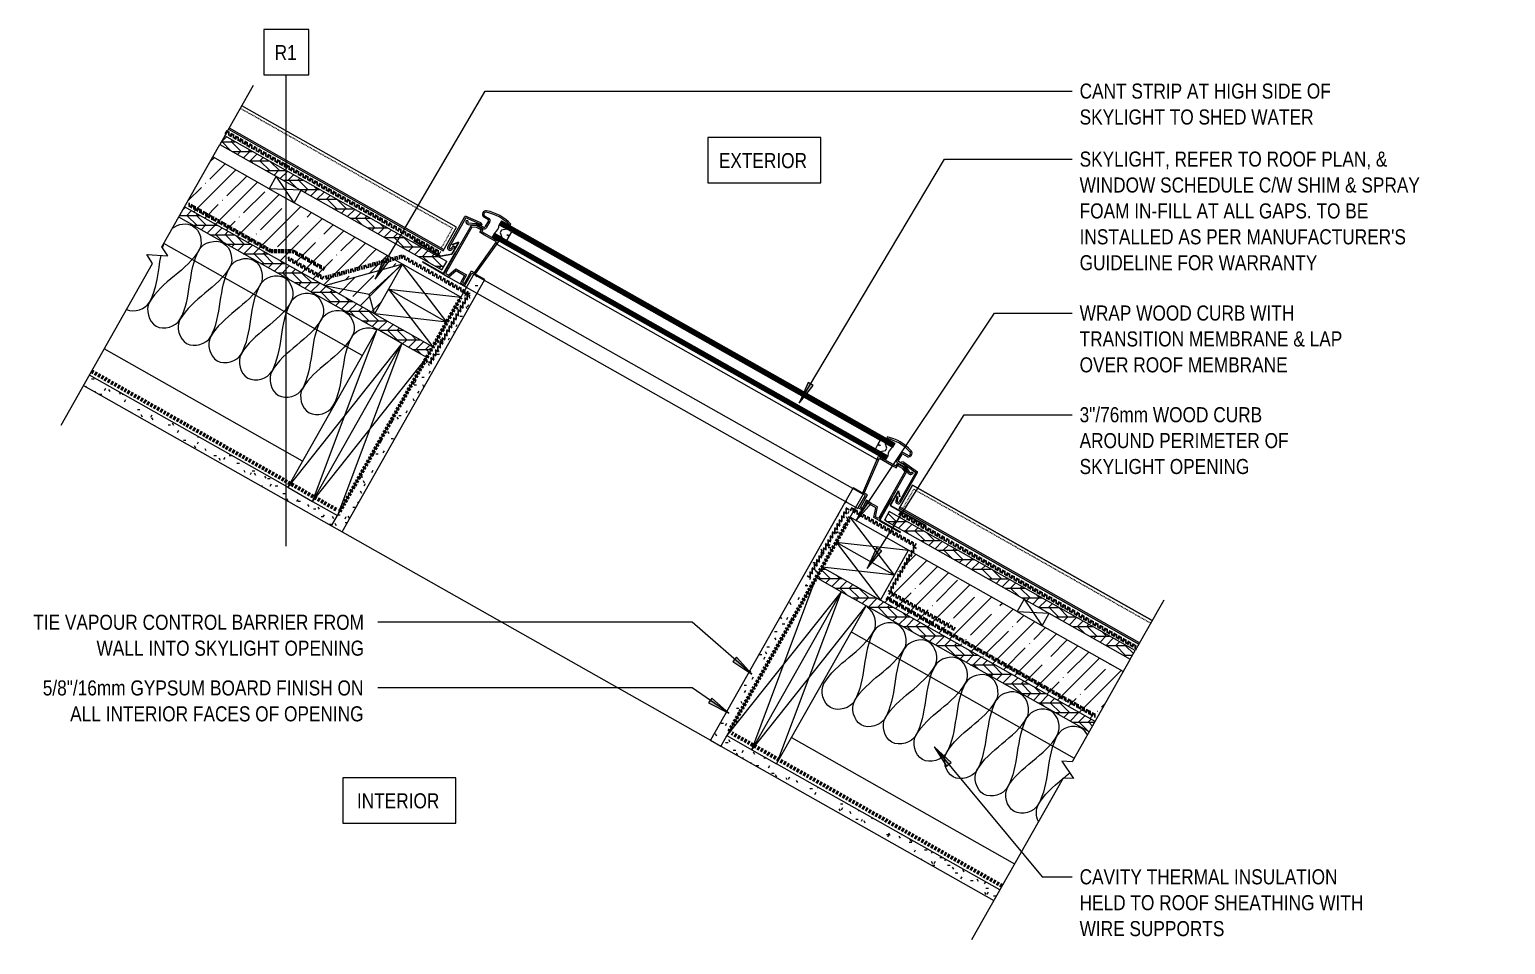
# Model space of a CAD drawing. Header units: millimetres. Extents: x 1380 to 25258, y -161 to 9352.
# Drawn here: x 11342 to 13301, y 3633 to 4848 of the extents above; entities that cross this region are included whole.
import ezdxf

# ---------------------------------------------------------------- set-up
doc = ezdxf.new("R2010")
doc.units = ezdxf.units.MM
for name, pattern in [('CMHC_Dash - Small', [2, 1, -1]), ('CMHC_Membrane001', [9, 3, -2, 0, -2, 0, -2]), ('CMHC_Membrane004', [6, 2, -2, 0, -2]), ('CMHC_Membrane006', [5, 3, -2]), ('CMHC_Membrane007', [7, 3, -2, 0, -2])]:
    doc.linetypes.add(name, pattern=pattern)
for name, color, linetype, lineweight in [('A-ANNO-NOTE', 7, 'Continuous', 9), ('A-DETL-GENF', 7, 'Continuous', 18), ('A-DETL-GENF-HDLN', 7, 'CMHC_Dash - Small', 18), ('G-ANNO-TEXT', 7, 'Continuous', 9)]:
    doc.layers.add(name, color=color, linetype=linetype, lineweight=lineweight)
doc.layers.add('A-DETL', color=9, linetype='Continuous', lineweight=18, true_color=0x808080)
doc.styles.add('Arial Narrow_1', font='ARIALN.TTF', dxfattribs={"height": 2})
doc.styles.add('Arial Narrow_2', font='ARIALN.TTF', dxfattribs={"height": 20})

# ---------------------------------------------------------------- blocks, each defined once
blk = doc.blocks.new('CMHC-07_Insulation_ Semi-Rigid-Section - 76mm-8315117-SECTION - SKYLIGHT')
at = {"layer": 'A-DETL-GENF', "true_color": 0x808080}
h = blk.add_hatch(dxfattribs=at)
h.set_pattern_fill('FP_44', color=8, style=0, pattern_type=2)
h.set_pattern_definition([(254.487, (-236.055, 4951.66), (30.59334, -8.49176), []), (254.487, (-255.598, 4940.61), (30.59334, -8.49176), [39.688, -7.938, 0.33528, -7.602])])
h.paths.add_polyline_path([(165, 0), (89, -76), (378.4, -76), (378.4, 0), (200.9, 0)])
at = {"layer": 'A-DETL-GENF'}
for p, q in [((89, -76), (254.6, -76)), ((292.6, -76), (378.4, -76))]:
    blk.add_line(p, q, dxfattribs=at)
blk = doc.blocks.new('CMHC-07_Cant Strip-Section - 76mm-9389760-SECTION - SKYLIGHT')
at = {"layer": 'A-DETL-GENF', "true_color": 0x808080}
h = blk.add_hatch(dxfattribs=at)
h.set_pattern_fill('FP_45', color=8, style=0, pattern_type=2)
h.set_pattern_definition([(344.487, (-4951.66, -325.055), (8.49176, 30.59334), []), (344.487, (-4940.61, -344.598), (8.49176, 30.59334), [39.688, -7.938, 0.33528, -7.602])])
h.paths.add_polyline_path([(0, 0), (76, 0), (0, 76), (0, 65.4)])
at = {"layer": 'A-DETL-GENF'}
for p, q in [((76, 0), (0, 76)), ((19, 19), (0, 76)), ((0, 0), (19, 19)), ((19, 19), (76, 0))]:
    blk.add_line(p, q, dxfattribs=at)
blk = doc.blocks.new('CMHC-09_Gypsum Wallboard-Section - 16mm-9404517-SECTION - SKYLIGHT')
at = {"layer": 'A-DETL-GENF', "true_color": 0x808080}
h = blk.add_hatch(dxfattribs=at)
h.set_pattern_fill('FP_46', color=8, style=0, pattern_type=2)
h.set_pattern_definition([(299.487, (-4678.66, -236.055), (28.848016, -30.374778), [3.353, -27.127, 3.353, -27.127, -162.56]), (299.487, (-4678.66, -236.055), (28.848016, -30.374778), [-60.96, 3.353, -57.607, 3.353, -27.127, -71.12]), (299.487, (-4678.66, -236.055), (28.848016, -30.374778), [-152.4, 3.353, -16.967, 3.353, -47.447]), (59.487, (-4666.736, -246.821), (11.881322, 40.170504), [3.353, -27.127, 3.353, -27.127, -162.56]), (59.487, (-4666.736, -246.821), (11.881322, 40.170504), [-60.96, 3.353, -57.607, 3.353, -27.127, -71.12]), (59.487, (-4666.736, -246.821), (11.881322, 40.170504), [-152.4, 3.353, -16.967, 3.353, -47.447]), (179.487, (-4646.548, -241.241), (-40.729338, -9.795726), [3.353, -27.127, 3.353, -27.127, -162.56]), (179.487, (-4646.548, -241.241), (-40.729338, -9.795726), [-60.96, 3.353, -57.607, 3.353, -27.127, -71.12]), (179.487, (-4646.548, -241.241), (-40.729338, -9.795726), [-152.4, 3.353, -16.967, 3.353, -47.447])])
h.paths.add_polyline_path([(0, -16), (385, -16), (385, 0), (0, 0), (0, -9)])
at = {"layer": 'A-DETL-GENF'}
for p, q in [((0, 0), (0, -16)), ((385, 0), (349, 0)), ((385, -16), (385, 0)), ((0, -16), (385, -16))]:
    blk.add_line(p, q, dxfattribs=at)
blk = doc.blocks.new('CMHC-06_Wood Stud-Section - 19x38mm-6583815-SECTION - SKYLIGHT')
at = {"layer": 'A-DETL-GENF'}
for p, q in [((0, 19), (0, 0)), ((38, 19), (0, 0)), ((38, 0), (0, 19)), ((0, 0), (38, 0)), ((38, 0), (38, 19))]:
    blk.add_line(p, q, dxfattribs=at)
blk = doc.blocks.new('LGA-07_Standing Seam Roof-Side - Standard-8322195-SECTION - SKYLIGHT')
at = {"layer": 'A-DETL-GENF'}
for p, q in [((327.6, 0), (0, 0)), ((327.6, 0), (0, 0)), ((0, 0), (0, -36)), ((0, 0), (0, -36)), ((327.6, -2), (0, -2)), ((0, -36), (327.6, -36)), ((0, -36), (327.6, -36))]:
    blk.add_line(p, q, dxfattribs=at)
at = {"layer": 'A-DETL-GENF-HDLN'}
for q in [(4, -2), (327.6, -32)]:
    blk.add_line((4, -32), q, dxfattribs=at)
blk = doc.blocks.new('CMHC-06_Plywood-Section - 16mm-8319539-SECTION - SKYLIGHT')
at = {"layer": 'A-DETL-GENF', "true_color": 0x808080}
h = blk.add_hatch(dxfattribs=at)
h.set_pattern_fill('FP_47', color=8, style=0, pattern_type=2)
h.set_pattern_definition([(209.487, (-236.055, 4935.66), (6.24881, -11.050584), []), (164.487, (-236.055, 4935.66), (-11.050928, -6.249004), [17.953, -17.953]), (254.487, (-236.055, 4935.66), (-11.050928, -6.249004), [17.953, -17.953])])
h.paths.add_polyline_path([(0, 0), (0, -16), (378.4, -16), (378.4, 0), (28.3, 0)])
at = {"layer": 'A-DETL-GENF'}
for p, q in [((0, 0), (0, -16)), ((89, -16), (378.4, -16))]:
    blk.add_line(p, q, dxfattribs=at)
blk = doc.blocks.new('CMHC-06_Wood I Joist-Side - 241mm-8319540-SECTION - SKYLIGHT')
at = {"layer": 'A-DETL-GENF'}
for p, q in [((76, 201), (378.4, 201)), ((76, 40), (378.4, 40)), ((76, 0), (378.4, 0))]:
    blk.add_line(p, q, dxfattribs=at)
blk = doc.blocks.new('CMHC-09_Gypsum Wallboard-Section - 16mm-8319542-SECTION - SKYLIGHT')
at = {"layer": 'A-DETL-GENF', "true_color": 0x808080}
h = blk.add_hatch(dxfattribs=at)
h.set_pattern_fill('FP_48', color=8, style=0, pattern_type=2)
h.set_pattern_definition([(29.487, (686.925, -4694.66), (30.374778, 28.848016), [3.353, -27.127, 3.353, -27.127, -162.56]), (29.487, (686.925, -4694.66), (30.374778, 28.848016), [-60.96, 3.353, -57.607, 3.353, -27.127, -71.12]), (29.487, (686.925, -4694.66), (30.374778, 28.848016), [-152.4, 3.353, -16.967, 3.353, -47.447]), (149.487, (697.69, -4682.736), (-40.170504, 11.881322), [3.353, -27.127, 3.353, -27.127, -162.56]), (149.487, (697.69, -4682.736), (-40.170504, 11.881322), [-60.96, 3.353, -57.607, 3.353, -27.127, -71.12]), (149.487, (697.69, -4682.736), (-40.170504, 11.881322), [-152.4, 3.353, -16.967, 3.353, -47.447]), (269.487, (692.11, -4662.548), (9.795726, -40.729338), [3.353, -27.127, 3.353, -27.127, -162.56]), (269.487, (692.11, -4662.548), (9.795726, -40.729338), [-60.96, 3.353, -57.607, 3.353, -27.127, -71.12]), (269.487, (692.11, -4662.548), (9.795726, -40.729338), [-152.4, 3.353, -16.967, 3.353, -47.447])])
h.paths.add_polyline_path([(450.9, -16), (450.9, 0), (72.4, 0), (72.4, -16), (422.6, -16)])
at = {"layer": 'A-DETL-GENF'}
for p, q in [((374.9, 0), (72.4, 0)), ((450.9, -16), (450.9, 0)), ((72.4, -16), (450.9, -16))]:
    blk.add_line(p, q, dxfattribs=at)
blk = doc.blocks.new('CMHC-06_Wood Stud-Section - 38x241mm-8319533-SECTION - SKYLIGHT')
at = {"layer": 'A-DETL-GENF'}
for p, q in [((38, 241), (0, 241)), ((0, 241), (0, 0)), ((38, 241), (0, 0)), ((38, 0), (0, 241)), ((0, 0), (38, 0))]:
    blk.add_line(p, q, dxfattribs=at)
blk = doc.blocks.new('CMHC-06_Wood Stud-Section - 38x89mm-4152890-SECTION - SKYLIGHT')
at = {"layer": 'A-DETL-GENF'}
for p, q in [((38, 89), (0, 89)), ((0, 89), (0, 0)), ((38, 89), (0, 0)), ((38, 0), (0, 89)), ((0, 0), (38, 0))]:
    blk.add_line(p, q, dxfattribs=at)
blk = doc.blocks.new('CMHC-06_Wood Stud-Section - 38x89mm-6589902-SECTION - SKYLIGHT')
at = {"layer": 'A-DETL-GENF'}
for p, q in [((38, 0), (0, 0)), ((0, 0), (0, -89)), ((38, 0), (0, -89)), ((38, -89), (38, 0)), ((38, -89), (0, 0)), ((0, -89), (38, -89))]:
    blk.add_line(p, q, dxfattribs=at)
blk = doc.blocks.new('CMHC-06_Wood Stud-Section - 38x241mm-8319535-SECTION - SKYLIGHT')
at = {"layer": 'A-DETL-GENF'}
for p, q in [((38, 0), (0, 0)), ((0, 0), (0, -241)), ((38, 0), (0, -241)), ((38, -241), (38, 0)), ((38, -241), (0, 0)), ((0, -241), (38, -241))]:
    blk.add_line(p, q, dxfattribs=at)
blk = doc.blocks.new('CMHC-09_Gypsum Wallboard-Section - 16mm-9404518-SECTION - SKYLIGHT')
at = {"layer": 'A-DETL-GENF', "true_color": 0x808080}
h = blk.add_hatch(dxfattribs=at)
h.set_pattern_fill('FP_49', color=8, style=0, pattern_type=2)
h.set_pattern_definition([(299.487, (-4678.66, 357.769), (28.848016, -30.374778), [3.353, -27.127, 3.353, -27.127, -162.56]), (299.487, (-4678.66, 357.769), (28.848016, -30.374778), [-60.96, 3.353, -57.607, 3.353, -27.127, -71.12]), (299.487, (-4678.66, 357.769), (28.848016, -30.374778), [-152.4, 3.353, -16.967, 3.353, -47.447]), (59.487, (-4666.736, 347.004), (11.881322, 40.170504), [3.353, -27.127, 3.353, -27.127, -162.56]), (59.487, (-4666.736, 347.004), (11.881322, 40.170504), [-60.96, 3.353, -57.607, 3.353, -27.127, -71.12]), (59.487, (-4666.736, 347.004), (11.881322, 40.170504), [-152.4, 3.353, -16.967, 3.353, -47.447]), (179.487, (-4646.548, 352.584), (-40.729338, -9.795726), [3.353, -27.127, 3.353, -27.127, -162.56]), (179.487, (-4646.548, 352.584), (-40.729338, -9.795726), [-60.96, 3.353, -57.607, 3.353, -27.127, -71.12]), (179.487, (-4646.548, 352.584), (-40.729338, -9.795726), [-152.4, 3.353, -16.967, 3.353, -47.447])])
h.paths.add_polyline_path([(0, 0), (385, 0), (385, 16), (0, 16)])
at = {"layer": 'A-DETL-GENF'}
for p, q in [((385, 16), (0, 16)), ((0, 16), (0, 0)), ((349, 0), (385, 0)), ((385, 0), (385, 16))]:
    blk.add_line(p, q, dxfattribs=at)
blk = doc.blocks.new('CMHC-07_Insulation_ Semi-Rigid-Section - 76mm-8323440-SECTION - SKYLIGHT')
at = {"layer": 'A-DETL-GENF', "true_color": 0x808080}
h = blk.add_hatch(dxfattribs=at)
h.set_pattern_fill('FP_50', color=8, style=0, pattern_type=2)
h.set_pattern_definition([(74.487, (-357.77, -4951.66), (-30.59334, 8.49176), []), (74.487, (-338.227, -4940.61), (-30.59334, 8.49176), [39.688, -7.938, 0.33528, -7.602])])
h.paths.add_polyline_path([(416.3, 0), (416.3, 76), (89, 76), (89, 0), (381.5, 0)])
at = {"layer": 'A-DETL-GENF'}
for p, q in [((254.6, 76), (89, 76)), ((416.3, 76), (292.6, 76))]:
    blk.add_line(p, q, dxfattribs=at)
blk = doc.blocks.new('CMHC-06_Wood Stud-Section - 19x38mm-6584004-SECTION - SKYLIGHT')
at = {"layer": 'A-DETL-GENF'}
for p, q in [((38, 0), (0, 0)), ((0, 0), (0, -19)), ((38, 0), (0, -19)), ((38, -19), (38, 0)), ((38, -19), (0, 0))]:
    blk.add_line(p, q, dxfattribs=at)
blk = doc.blocks.new('LGA-07_Standing Seam Roof-Side - Standard-8323441-SECTION - SKYLIGHT')
at = {"layer": 'A-DETL-GENF'}
for p, q in [((365.4, 36), (0, 36)), ((0, 36), (0, 0)), ((0, 0), (0, 36)), ((0, 36), (365.4, 36)), ((365.4, 2), (0, 2)), ((0, 0), (365.4, 0)), ((365.4, 0), (0, 0))]:
    blk.add_line(p, q, dxfattribs=at)
at = {"layer": 'A-DETL-GENF-HDLN'}
for q in [(365.4, 32), (4, 2)]:
    blk.add_line((4, 32), q, dxfattribs=at)
blk = doc.blocks.new('CMHC-06_Plywood-Section - 16mm-8323442-SECTION - SKYLIGHT')
at = {"layer": 'A-DETL-GENF', "true_color": 0x808080}
h = blk.add_hatch(dxfattribs=at)
h.set_pattern_fill('FP_51', color=8, style=0, pattern_type=2)
h.set_pattern_definition([(29.487, (-357.769, -4935.66), (-6.24881, 11.050584), []), (344.487, (-357.769, -4935.66), (11.050928, 6.249004), [17.953, -17.953]), (74.487, (-357.769, -4935.66), (11.050928, 6.249004), [17.953, -17.953])])
h.paths.add_polyline_path([(416.3, 0), (416.3, 16), (0, 16), (0, 0), (390.6, 0)])
at = {"layer": 'A-DETL-GENF'}
for p, q in [((0, 16), (0, 0)), ((416.3, 16), (89, 16))]:
    blk.add_line(p, q, dxfattribs=at)
blk = doc.blocks.new('CMHC-06_Wood I Joist-Side - 241mm-8323443-SECTION - SKYLIGHT')
at = {"layer": 'A-DETL-GENF'}
for p, q in [((416.3, 0), (76, 0)), ((76, -40), (416.3, -40)), ((76, -201), (416.3, -201))]:
    blk.add_line(p, q, dxfattribs=at)
blk = doc.blocks.new('CMHC-09_Gypsum Wallboard-Section - 16mm-8323444-SECTION - SKYLIGHT')
at = {"layer": 'A-DETL-GENF', "true_color": 0x808080}
h = blk.add_hatch(dxfattribs=at)
h.set_pattern_fill('FP_52', color=8, style=0, pattern_type=2)
h.set_pattern_definition([(209.487, (808.639, 4694.66), (-30.374778, -28.848016), [3.353, -27.127, 3.353, -27.127, -162.56]), (209.487, (808.639, 4694.66), (-30.374778, -28.848016), [-60.96, 3.353, -57.607, 3.353, -27.127, -71.12]), (209.487, (808.639, 4694.66), (-30.374778, -28.848016), [-152.4, 3.353, -16.967, 3.353, -47.447]), (329.487, (797.873, 4682.736), (40.170504, -11.881322), [3.353, -27.127, 3.353, -27.127, -162.56]), (329.487, (797.873, 4682.736), (40.170504, -11.881322), [-60.96, 3.353, -57.607, 3.353, -27.127, -71.12]), (329.487, (797.873, 4682.736), (40.170504, -11.881322), [-152.4, 3.353, -16.967, 3.353, -47.447]), (89.487, (803.453, 4662.548), (-9.795726, 40.729338), [3.353, -27.127, 3.353, -27.127, -162.56]), (89.487, (803.453, 4662.548), (-9.795726, 40.729338), [-60.96, 3.353, -57.607, 3.353, -27.127, -71.12]), (89.487, (803.453, 4662.548), (-9.795726, 40.729338), [-152.4, 3.353, -16.967, 3.353, -47.447])])
h.paths.add_polyline_path([(34.6, 16), (34.6, 0), (450.9, 0), (450.9, 16), (68.6, 16)])
at = {"layer": 'A-DETL-GENF'}
for p, q in [((450.9, 16), (34.6, 16)), ((34.6, 0), (374.9, 0)), ((450.9, 0), (450.9, 16))]:
    blk.add_line(p, q, dxfattribs=at)
blk = doc.blocks.new('CMHC-06_Wood Stud-Section - 38x241mm-V16-SECTION - SKYLIGHT')
at = {"layer": 'A-DETL-GENF'}
for p, q in [((38, 0), (0, 0)), ((0, 0), (0, -241)), ((38, 0), (0, -241)), ((38, -241), (0, 0)), ((0, -241), (38, -241))]:
    blk.add_line(p, q, dxfattribs=at)
blk = doc.blocks.new('CMHC-06_Wood Stud-Section - 38x89mm-V17-SECTION - SKYLIGHT')
at = {"layer": 'A-DETL-GENF'}
for p, q in [((38, 0), (0, 0)), ((0, 0), (0, -89)), ((38, 0), (0, -89)), ((38, -89), (0, 0)), ((0, -89), (38, -89))]:
    blk.add_line(p, q, dxfattribs=at)
blk = doc.blocks.new('CMHC-06_Wood Stud-Section - 38x89mm-V18-SECTION - SKYLIGHT')
at = {"layer": 'A-DETL-GENF'}
for p, q in [((38, 89), (0, 89)), ((0, 89), (0, 0)), ((38, 89), (0, 0)), ((38, 0), (0, 89)), ((38, 0), (38, 89)), ((0, 0), (38, 0))]:
    blk.add_line(p, q, dxfattribs=at)
blk = doc.blocks.new('CMHC-06_Wood Stud-Section - 38x241mm-V19-SECTION - SKYLIGHT')
at = {"layer": 'A-DETL-GENF'}
for p, q in [((38, 241), (0, 241)), ((0, 241), (0, 0)), ((38, 241), (0, 0)), ((38, 0), (0, 241)), ((38, 0), (38, 241)), ((0, 0), (38, 0))]:
    blk.add_line(p, q, dxfattribs=at)
blk = doc.blocks.new('CMHC-01_Break Line - Typical-9405723-SECTION - SKYLIGHT')
at = {"layer": 'A-DETL-GENF'}
for p, q in [((6.3, 12.5), (-6.2, -12.5)), ((12.5, 0), (6.3, 12.5)), ((-12.5, 0), (-259.2, 0)), ((-6.2, -12.5), (-12.5, 0)), ((169, 0), (12.5, 0)), ((259.2, 0), (182, 0))]:
    blk.add_line(p, q, dxfattribs=at)
blk = doc.blocks.new('CMHC-01_Break Line - Typical-9404867-SECTION - SKYLIGHT')
at = {"layer": 'A-DETL-GENF'}
for p, q in [((-259.3, 0), (-12.5, 0)), ((-12.5, 0), (-6.2, 12.5)), ((-6.2, 12.5), (6.3, -12.5)), ((6.3, -12.5), (12.5, 0)), ((12.5, 0), (169, 0)), ((182, 0), (259.3, 0))]:
    blk.add_line(p, q, dxfattribs=at)
blk = doc.blocks.new('CMHC-06_Plywood-Section - 13mm-9404519-SECTION - SKYLIGHT')
at = {"layer": 'A-DETL-GENF', "true_color": 0x808080}
h = blk.add_hatch(dxfattribs=at)
h.set_pattern_fill('FP_53', color=8, style=0, pattern_type=2)
h.set_pattern_definition([(29.487, (614.496, -5046.66), (-6.24881, 11.050584), []), (344.487, (614.496, -5046.66), (11.050928, 6.249004), [17.953, -17.953]), (74.487, (614.496, -5046.66), (11.050928, 6.249004), [17.953, -17.953])])
h.paths.add_polyline_path([(338.5, 0), (338.5, 13), (0, 13), (0, 0)])
at = {"layer": 'A-DETL-GENF'}
for p, q in [((338.5, 13), (0, 13)), ((0, 13), (0, 0)), ((0, 0), (338.5, 0)), ((338.5, 0), (338.5, 13))]:
    blk.add_line(p, q, dxfattribs=at)
blk = doc.blocks.new('CMHC-06_Plywood-Section - 13mm-9404520-SECTION - SKYLIGHT')
at = {"layer": 'A-DETL-GENF', "true_color": 0x808080}
h = blk.add_hatch(dxfattribs=at)
h.set_pattern_fill('FP_54', color=8, style=0, pattern_type=2)
h.set_pattern_definition([(29.487, (-399.082, -5046.66), (-6.24881, 11.050584), []), (344.487, (-399.082, -5046.66), (11.050928, 6.249004), [17.953, -17.953]), (74.487, (-399.082, -5046.66), (11.050928, 6.249004), [17.953, -17.953])])
h.paths.add_polyline_path([(375, 0), (375, 13), (0, 13), (0, 0)])
at = {"layer": 'A-DETL-GENF'}
for p, q in [((375, 13), (0, 13)), ((0, 13), (0, 0)), ((0, 0), (375, 0)), ((375, 0), (375, 13))]:
    blk.add_line(p, q, dxfattribs=at)
blk = doc.blocks.new('CMHC-08_Skylight-Section - CMHC-08_Skylight-Section-8322172-SECTION - SKYLIGHT')
at = {"layer": 'A-DETL-GENF'}
for p, q in [((0, 99.6), (0, 93.6)), ((0, 99.6), (600, 99.6)), ((13.2, 101.8), (12.5, 99.9)), ((586.8, 101.8), (587.5, 99.9)), ((600, 99.6), (600, 93.6)), ((-45.1, 34.7), (-45.1, 80.7)), ((-22.5, 83.7), (-44.8, 81.4)), ((-22.6, 81.7), (-43.1, 79.6)), ((-43.1, 79.6), (-43.1, 34.7)), ((-37.2, 75.3), (-27, 80.4)), ((-36.2, 73.6), (-26.5, 78.4)), ((-27, 80.4), (-16.1, 80.7)), ((-16, 78.7), (-26.5, 78.4)), ((-25, 97), (-25, 96.3)), ((-23.4, 92.3), (-16.1, 92.3)), ((-23, 94.3), (-16.1, 94.3)), ((-20.6, 80.9), (-22.6, 81.7)), ((-19.9, 82.8), (-22.1, 83.7)), ((-19.9, 82.8), (-20.6, 80.9)), ((-15.1, 91.3), (-15.1, 81.7)), ((-13.1, 91.3), (-13.1, 81.7)), ((0, 93.6), (11.5, 93.6)), ((0, 80.6), (11.5, 80.6)), ((0, 80.6), (0, 74.6)), ((11.5, 93.6), (6, 88.7)), ((6, 88.7), (6, 85.4)), ((6, 85.4), (11.5, 80.6)), ((19, 93.6), (11.5, 93.6)), ((11.5, 80.6), (19, 80.6)), ((15.8, 86.6), (15.8, 87.6)), ((15.8, 87.6), (19, 87.6)), ((19, 86.6), (15.8, 86.6)), ((19, 93.6), (581, 93.6)), ((19, 87.6), (19, 93.6)), ((19, 80.6), (19, 86.6)), ((19, 80.6), (581, 80.6)), ((588.5, 93.6), (581, 93.6)), ((581, 93.6), (581, 87.6)), ((581, 87.6), (584.3, 87.6)), ((584.3, 86.6), (581, 86.6)), ((581, 86.6), (581, 80.6)), ((581, 80.6), (588.5, 80.6)), ((584.3, 87.6), (584.3, 86.6)), ((588.5, 93.6), (600, 93.6)), ((594, 88.7), (588.5, 93.6)), ((588.5, 80.6), (594, 85.4)), ((588.5, 80.6), (600, 80.6)), ((594, 85.4), (594, 88.7)), ((600, 80.6), (600, 74.6)), ((613.1, 91.3), (613.1, 81.7)), ((615.1, 91.3), (615.1, 81.7)), ((616, 78.7), (626.5, 78.4)), ((623, 94.3), (616.1, 94.3)), ((623.4, 92.3), (616.1, 92.3)), ((627, 80.4), (616.1, 80.7)), ((619.9, 82.8), (622.1, 83.7)), ((619.9, 82.8), (620.6, 80.9)), ((620.6, 80.9), (622.6, 81.7)), ((622.5, 83.7), (644.8, 81.4)), ((622.6, 81.7), (643.1, 79.6)), ((625, 97), (625, 96.3)), ((636.2, 73.6), (626.5, 78.4)), ((637.2, 75.3), (627, 80.4)), ((643.1, 79.6), (643.1, 34.7)), ((645.1, 34.7), (645.1, 80.7)), ((-38.9, 77.6), (-40.7, 76.7)), ((-39.7, 74.7), (-40.7, 76.7)), ((-38.9, 77.6), (-37.9, 75.5)), ((-25.2, 77.7), (-32.2, 74.4)), ((-32.2, 74.4), (-32.2, 33.5)), ((-24.7, 75.7), (-30.2, 73.1)), ((-30.2, 73.1), (-30.2, 2)), ((-15.7, 77.7), (-25.2, 77.7)), ((-17.7, 75.7), (-24.7, 75.7)), ((-17.7, 72.1), (-17.7, 77.7)), ((-10.2, 72.1), (-17.7, 72.1)), ((-15.7, 74.1), (-15.7, 77.7)), ((10.3, 74.1), (-15.7, 74.1)), ((8.1, 72.1), (-10.2, 72.1)), ((600, 74.6), (0, 74.6)), ((2.8, 22), (8.1, 72.1)), ((4.7, 21.3), (10.3, 74.1)), ((9.3, 70), (7.8, 70)), ((589.7, 74.1), (615.7, 74.1)), ((595.3, 21.3), (589.7, 74.1)), ((590.7, 70), (592.2, 70)), ((597.2, 22), (591.9, 72.1)), ((591.9, 72.1), (610.2, 72.1)), ((610.2, 72.1), (617.7, 72.1)), ((615.7, 74.1), (615.7, 77.7)), ((615.7, 77.7), (625.2, 77.7)), ((617.7, 72.1), (617.7, 77.7)), ((617.7, 75.7), (624.7, 75.7)), ((624.7, 75.7), (630.2, 73.1)), ((625.2, 77.7), (632.2, 74.4)), ((630.2, 73.1), (630.2, 2)), ((632.2, 74.4), (632.2, 33.5)), ((638.9, 77.6), (637.9, 75.5)), ((638.9, 77.6), (640.7, 76.7)), ((639.7, 74.7), (640.7, 76.7)), ((-40.5, 34.4), (-39.2, 39.2)), ((-39.2, 39.2), (-37.1, 39.2)), ((-37.1, 39.2), (-38.5, 33.9)), ((637.1, 39.2), (638.5, 33.9)), ((639.2, 39.2), (637.1, 39.2)), ((640.5, 34.4), (639.2, 39.2)), ((-32.2, 33.5), (-33, 33.5)), ((-33, 33.5), (-33, 1.8)), ((-32.2, 3), (-32.2, 33.5)), ((-32.2, 33.5), (-32.2, 0)), ((-2, 3), (-2, 22)), ((-2, 22), (2.8, 22)), ((0, 1), (0, 20)), ((0, 20), (3.3, 20)), ((600, 20), (596.7, 20)), ((602, 22), (597.2, 22)), ((600, 1), (600, 20)), ((602, 3), (602, 22)), ((632.2, 33.5), (633, 33.5)), ((632.2, 3), (632.2, 33.5)), ((632.2, 33.5), (632.2, 0)), ((633, 33.5), (633, 1.8)), ((-33.8, 0.8), (-64.3, 0.8)), ((-64.3, 0), (-64.3, 0.8)), ((-33.6, 0), (-64.3, 0)), ((-32.2, 0), (-24.4, 0)), ((-30.2, 2), (-25.8, 2)), ((-25.8, 2), (-21.4, 14.5)), ((-24.4, 0), (-20, 12.5)), ((-21.4, 14.5), (-5, 14.5)), ((-20, 12.5), (-7, 12.5)), ((-7, 12.5), (-7, 1)), ((-7, 1), (0, 1)), ((-5, 14.5), (-5, 3)), ((-5, 3), (-2, 3)), ((607, 1), (600, 1)), ((605, 3), (602, 3)), ((621.4, 14.5), (605, 14.5)), ((605, 14.5), (605, 3)), ((620, 12.5), (607, 12.5)), ((607, 12.5), (607, 1)), ((624.4, 0), (620, 12.5)), ((625.8, 2), (621.4, 14.5)), ((630.2, 2), (625.8, 2)), ((633.8, 0.8), (664.3, 0.8)), ((664.3, 0), (664.3, 0.8)), ((632.2, 0), (624.4, 0)), ((633.6, 0), (664.3, 0))]:
    blk.add_line(p, q, dxfattribs=at)
at = {"layer": 'A-DETL-GENF', "color": 8, "true_color": 0x808080}
for p, q in [((0, 98.1), (600, 98.1)), ((0, 96.6), (600, 96.6)), ((0, 95.1), (600, 95.1)), ((0, 79.1), (600, 79.1)), ((0, 77.6), (600, 77.6)), ((0, 76.1), (600, 76.1)), ((9.8, 69.4), (590.2, 69.4)), ((0, 20), (595.4, 20)), ((-24.4, 0), (600, 0))]:
    blk.add_line(p, q, dxfattribs=at)
at = {"layer": 'A-DETL-GENF'}
for centre, radius, start, end in [((-22.2, 97), 4.8, 108.6193, 255.2493), ((-22.2, 97), 2.8, 108.6193, 178.5802), ((-4.8, 45.4), 59.2, 72.3104, 108.6193), ((-4.8, 45.4), 57.2, 72.3104, 108.6193), ((604.8, 45.4), 59.2, 71.3807, 107.6896), ((604.8, 45.4), 57.2, 71.3807, 107.6896), ((622.2, 97), 2.8, 1.4198, 71.3807), ((622.2, 97), 4.8, 284.7507, 71.3807), ((-44.2, 80.7), 0.95, 134.2638, 180), ((-23, 96.3), 1.96, 180, 270), ((-22.4, 82.8), 0.95, 68.5994, 100.5994), ((-16.1, 91.3), 3, 0, 90), ((-16.1, 91.3), 1, 360, 90), ((-16.1, 81.7), 1, 271.4863, 0.0638), ((-16.1, 81.7), 3, 271.5192, 0.0369), ((-14.3, 87.1), 15.7, 335.5058, 24.4942), ((614.3, 87.1), 15.7, 155.5058, 204.4942), ((616.1, 91.3), 3, 90, 180), ((616.1, 81.7), 3, 179.9631, 268.4808), ((616.1, 91.3), 1, 90, 180), ((616.1, 81.7), 1, 179.9362, 268.5137), ((622.4, 82.8), 0.95, 79.4006, 111.4006), ((623, 96.3), 1.96, 270, 0), ((644.2, 80.7), 0.95, 0, 45.7362), ((-37.4, 75.9), 2.6, 206.5642, 296.5642), ((-37.4, 75.7), 0.474, 206.5642, 296.5642), ((5.1, 1859), 1784.9, 269.9234, 270.0957), ((9.3, 69.5), 0.5, 353.8723, 90), ((590.7, 69.5), 0.5, 90, 186.1277), ((594.9, 1859), 1784.9, 269.9043, 270.0766), ((637.4, 75.9), 2.6, 243.4358, 333.4358), ((637.4, 75.7), 0.474, 243.4358, 333.4358), ((-41.8, 34.7), 3.35, 180, 345), ((-41.8, 34.7), 1.35, 180, 345), ((3.3, 21.5), 1.5, 270, 354), ((596.7, 21.5), 1.5, 186, 270), ((641.8, 34.7), 3.35, 195, 360), ((641.8, 34.7), 1.35, 195, 360), ((-34, 1.8), 1, 281.4861, 0), ((-33.8, 1.6), 1.64, 275, 0), ((633.8, 1.6), 1.64, 180, 265), ((634, 1.8), 1, 180, 258.5139)]:
    blk.add_arc(centre, radius, start, end, dxfattribs=at)
blk = doc.blocks.new('CMHC_Note - Location Label - Exterior-5292430-SECTION - SKYLIGHT')
at = {"layer": 'A-ANNO-NOTE'}
for p, q in [((7.5, 3), (-7.5, 3)), ((-7.5, 3), (-7.5, -3)), ((-7.5, -3), (7.5, -3))]:
    blk.add_line(p, q, dxfattribs=at)
at = {"layer": 'A-ANNO-NOTE', "insert": (-6.05, 0.95), "char_height": 2, "width": 14.5105, "attachment_point": 1, "style": 'Arial Narrow_1', "bg_fill": 3, "box_fill_scale": 1.25, "bg_fill_color": 256, "bg_fill_true_color": 13158600, "bg_fill_transparency": 0}
blk.add_mtext('EXTERIOR', dxfattribs=at)
at = {"layer": 'A-ANNO-NOTE'}
blk.add_line((7.5, -3), (7.5, 3), dxfattribs=at)
blk = doc.blocks.new('CMHC_Note - Location Label - Interior-5292432-SECTION - SKYLIGHT')
at = {"layer": 'A-ANNO-NOTE'}
for p, q in [((-7.5, 3), (-7.5, -3)), ((7.5, 3), (-7.5, 3)), ((-7.5, -3), (7.5, -3))]:
    blk.add_line(p, q, dxfattribs=at)
at = {"layer": 'A-ANNO-NOTE', "insert": (-5.62, 0.95), "char_height": 2, "width": 13.4683, "attachment_point": 1, "style": 'Arial Narrow_1', "bg_fill": 3, "box_fill_scale": 1.25, "bg_fill_color": 256, "bg_fill_true_color": 13158600, "bg_fill_transparency": 0}
blk.add_mtext('INTERIOR', dxfattribs=at)
at = {"layer": 'A-ANNO-NOTE'}
blk.add_line((7.5, -3), (7.5, 3), dxfattribs=at)
blk = doc.blocks.new('CMHC_Tag - Assembly _Drafting_ - Roof Tag-8645245-SECTION - SKYLIGHT')
at = {"layer": 'A-ANNO-NOTE'}
for p, q in [((3, 3), (-3, 3)), ((-3, 3), (-3, -3)), ((3, -3), (3, 3)), ((-3, -3), (3, -3))]:
    blk.add_line(p, q, dxfattribs=at)

msp = doc.modelspace()

# ---------------------------------------------------------------- hatches: boundary and pattern name
at = {"layer": 'G-ANNO-TEXT'}
for points in [[(11800.8, 4516.6), (11819.4, 4540.5), (11812.5, 4544.5)], [(12363.5, 4351.6), (12382.2, 4375.4), (12375.4, 4379.4)], [(12439.4, 4195.9), (12459.3, 4218.7), (12452.8, 4223)], [(12453.7, 4132.4), (12473.1, 4155.6), (12466.4, 4159.8)], [(12300.5, 3992), (12280.5, 4014.7), (12275.3, 4008.7)], [(12270.1, 3940), (12247.7, 3960.3), (12243.2, 3953.8)], [(12543, 3895.3), (12559.2, 3869.7), (12565.2, 3874.8)]]:
    msp.add_hatch(color=256, dxfattribs=at).paths.add_polyline_path(points)

# ---------------------------------------------------------------- linework, layer by layer
at = {"layer": 'A-ANNO-NOTE'}
msp.add_line((11682.6, 4161.9), (11682.6, 4787.9), dxfattribs=at)
at = {"layer": 'A-DETL', "color": 5, "linetype": 'CMHC_Membrane007', "lineweight": 70, "true_color": 0x0000ff}
for p, q in [((11601.8, 4712.2), (11887, 4551)), ((12496.3, 4205.7), (12811.8, 4027.2))]:
    msp.add_line(p, q, dxfattribs=at)
at = {"layer": 'A-DETL', "color": 190, "linetype": 'CMHC_Membrane001', "lineweight": 70, "true_color": 0x8000ff}
for p, q in [((11662.2, 4553.8), (11550.2, 4617.2)), ((11662.2, 4553.8), (11690.9, 4553.8)), ((11690.9, 4553.8), (11734.4, 4529.2)), ((12479.4, 4093.4), (12759.6, 3934.9))]:
    msp.add_line(p, q, dxfattribs=at)
at = {"layer": 'A-DETL', "color": 7, "lineweight": 25}
for p, q in [((11887.5, 4547.1), (11851.3, 4567.6)), ((11902.5, 4549.5), (11887.5, 4547.1)), ((11911.6, 4565.5), (11902.2, 4562.1)), ((11911.6, 4565.5), (11902.5, 4549.5)), ((12495.4, 4235.3), (12484.5, 4216.1)), ((12495.4, 4235.3), (12497.4, 4227.6)), ((12484.5, 4216.1), (12532.1, 4189.1))]:
    msp.add_line(p, q, dxfattribs=at)
at = {"layer": 'A-DETL', "color": 30, "linetype": 'CMHC_Membrane004', "lineweight": 70, "true_color": 0xff8000}
for p, q in [((11836.7, 4546.6), (11732, 4517.6)), ((11836.7, 4546.6), (11925.1, 4496.6)), ((11732, 4517.6), (11684.1, 4544.6)), ((11873, 4404.4), (11925.1, 4496.6)), ((12376, 4120.3), (12428.7, 4213.4)), ((12518.5, 4162.6), (12428.7, 4213.4)), ((12483.6, 4100.7), (12518.5, 4162.6)), ((12483.6, 4100.7), (12572, 4050.7))]:
    msp.add_line(p, q, dxfattribs=at)
at = {"layer": 'A-DETL', "color": 96, "linetype": 'CMHC_Membrane006', "lineweight": 70, "true_color": 0x008000}
for p, q in [((11753.6, 4207.9), (11914.5, 4492.6)), ((11424.1, 4394.2), (11749.9, 4210)), ((12270.5, 3915.7), (12431.4, 4200.3)), ((12632.9, 3710.7), (12274.2, 3913.6))]:
    msp.add_line(p, q, dxfattribs=at)
at = {"layer": 'A-DETL'}
for points, knots in [([(11531.6, 4584.2), (11538.9, 4589.8), (11565.3, 4594.4), (11572.5, 4565.2), (11567.1, 4555.6)], [0.31612, 0.31612, 0.31612, 0.31612, 1.414214, 2.828427, 2.828427, 2.828427, 2.828427]), ([(12746.3, 3911.5), (12744.4, 3915.1), (12733.5, 3927.5), (12711.9, 3920.9), (12706.5, 3911.3)], [0.942809, 0.942809, 0.942809, 0.942809, 1.414214, 2.828427, 2.828427, 2.828427, 2.828427])]:
    msp.add_open_spline(points, degree=3, knots=knots, dxfattribs=at)
for points in [[(11567.1, 4555.6), (11572.5, 4565.2), (11605, 4575.1), (11613.2, 4542.2), (11607.8, 4532.6)], [(11499.7, 4548.9), (11499.2, 4548.5), (11498.7, 4548.1), (11498.2, 4547.7)], [(11567.1, 4555.6), (11551.3, 4527.7), (11516.7, 4513.7), (11500.9, 4485.8)], [(11500.9, 4485.8), (11511.4, 4504.4), (11512.3, 4526.9), (11516.3, 4548.1)], [(11518.4, 4557.6), (11519, 4560), (11519.7, 4562.4), (11520.5, 4564.8)], [(11541.5, 4462.9), (11557.3, 4490.8), (11551.3, 4527.7), (11567.1, 4555.6)], [(11607.8, 4532.6), (11613.2, 4542.2), (11645.6, 4552.2), (11653.8, 4519.2), (11648.4, 4509.6)], [(11607.8, 4532.6), (11592, 4504.7), (11557.3, 4490.8), (11541.5, 4462.9)], [(11582.1, 4439.9), (11597.9, 4467.8), (11592, 4504.7), (11607.8, 4532.6)], [(11648.4, 4509.6), (11632.6, 4481.7), (11597.9, 4467.8), (11582.1, 4439.9)], [(11622.7, 4416.9), (11638.5, 4444.8), (11632.6, 4481.7), (11648.4, 4509.6)], [(11648.4, 4509.6), (11653.8, 4519.2), (11686.2, 4529.2), (11694.4, 4496.2), (11689, 4486.7)], [(11689, 4486.7), (11694.4, 4496.2), (11726.9, 4506.2), (11735, 4473.3), (11729.6, 4463.7)], [(11470.5, 4476.3), (11480.7, 4471.7), (11495.7, 4476.7), (11500.9, 4485.8)], [(11500.9, 4485.8), (11495.5, 4476.3), (11503.6, 4443.3), (11536.1, 4453.3), (11541.5, 4462.9)], [(11689, 4486.7), (11673.2, 4458.8), (11638.5, 4444.8), (11622.7, 4416.9)], [(11663.4, 4393.9), (11679.2, 4421.9), (11673.2, 4458.8), (11689, 4486.7)], [(11729.6, 4463.7), (11735, 4473.3), (11767.5, 4483.3), (11775.7, 4450.3), (11770.2, 4440.7)], [(11541.5, 4462.9), (11536.1, 4453.3), (11544.3, 4420.3), (11576.7, 4430.3), (11582.1, 4439.9)], [(11729.6, 4463.7), (11713.8, 4435.8), (11679.2, 4421.9), (11663.4, 4393.9)], [(11704, 4371), (11719.8, 4398.9), (11713.8, 4435.8), (11729.6, 4463.7)], [(11770.2, 4440.7), (11775.7, 4450.3), (11792.5, 4455), (11802, 4449.6)], [(11582.1, 4439.9), (11576.7, 4430.3), (11584.9, 4397.4), (11617.3, 4407.3), (11622.7, 4416.9)], [(11770.2, 4440.7), (11754.5, 4412.8), (11719.8, 4398.9), (11704, 4371)], [(11744.6, 4348), (11760.4, 4375.9), (11754.5, 4412.8), (11770.2, 4440.7)], [(11622.7, 4416.9), (11617.3, 4407.3), (11625.5, 4374.4), (11658, 4384.4), (11663.4, 4393.9)], [(11663.4, 4393.9), (11658, 4384.4), (11666.1, 4351.4), (11698.6, 4361.4), (11704, 4371)], [(11704, 4371), (11698.6, 4361.4), (11706.7, 4328.4), (11739.2, 4338.4), (11744.6, 4348)], [(12462.8, 4049.1), (12468.2, 4058.7), (12463.5, 4075.5), (12453.9, 4080.9)], [(12503.4, 4026.2), (12508.8, 4035.7), (12500.6, 4068.7), (12468.2, 4058.7), (12462.8, 4049.1)], [(12396.5, 3979.4), (12412.3, 4007.3), (12447, 4021.2), (12462.8, 4049.1)], [(12462.8, 4049.1), (12447, 4021.2), (12452.9, 3984.3), (12437.1, 3956.4)], [(12544, 4003.2), (12549.4, 4012.8), (12541.2, 4045.7), (12508.8, 4035.7), (12503.4, 4026.2)], [(12437.1, 3956.4), (12452.9, 3984.3), (12487.6, 3998.2), (12503.4, 4026.2)], [(12503.4, 4026.2), (12487.6, 3998.2), (12493.5, 3961.3), (12477.7, 3933.4)], [(12584.6, 3980.2), (12590, 3989.8), (12581.9, 4022.8), (12549.4, 4012.8), (12544, 4003.2)], [(12477.7, 3933.4), (12493.5, 3961.3), (12528.2, 3975.3), (12544, 4003.2)], [(12544, 4003.2), (12528.2, 3975.3), (12534.2, 3938.4), (12518.4, 3910.5)], [(12437.1, 3956.4), (12431.7, 3946.8), (12399.3, 3936.8), (12391.1, 3969.8), (12396.5, 3979.4)], [(12518.4, 3910.5), (12534.2, 3938.4), (12568.8, 3952.3), (12584.6, 3980.2)], [(12584.6, 3980.2), (12568.8, 3952.3), (12574.8, 3915.4), (12559, 3887.5)], [(12625.2, 3957.3), (12630.7, 3966.8), (12622.5, 3999.8), (12590, 3989.8), (12584.6, 3980.2)], [(12665.9, 3934.3), (12671.3, 3943.9), (12663.1, 3976.8), (12630.7, 3966.8), (12625.2, 3957.3)], [(12477.7, 3933.4), (12472.3, 3923.9), (12439.9, 3913.9), (12431.7, 3946.8), (12437.1, 3956.4)], [(12559, 3887.5), (12574.8, 3915.4), (12609.5, 3929.3), (12625.2, 3957.3)], [(12625.2, 3957.3), (12609.5, 3929.3), (12615.4, 3892.4), (12599.6, 3864.5)], [(12706.5, 3911.3), (12711.9, 3920.9), (12703.7, 3953.8), (12671.3, 3943.9), (12665.9, 3934.3)], [(12518.4, 3910.5), (12513, 3900.9), (12480.5, 3890.9), (12472.3, 3923.9), (12477.7, 3933.4)], [(12599.6, 3864.5), (12615.4, 3892.4), (12650.1, 3906.4), (12665.9, 3934.3)], [(12665.9, 3934.3), (12650.1, 3906.4), (12656, 3869.5), (12640.2, 3841.6)], [(12559, 3887.5), (12553.6, 3877.9), (12521.1, 3867.9), (12513, 3900.9), (12518.4, 3910.5)], [(12640.2, 3841.6), (12656, 3869.5), (12690.7, 3883.4), (12706.5, 3911.3)], [(12706.5, 3911.3), (12690.7, 3883.4), (12696.6, 3846.5), (12680.9, 3818.6)], [(12599.6, 3864.5), (12594.2, 3854.9), (12561.7, 3845), (12553.6, 3877.9), (12559, 3887.5)], [(12640.2, 3841.6), (12634.8, 3832), (12602.4, 3822), (12594.2, 3854.9), (12599.6, 3864.5)], [(12714.5, 3853.9), (12717.3, 3856.2), (12720, 3858.5), (12722.7, 3860.8)], [(12680.9, 3818.6), (12675.4, 3809), (12643, 3799), (12634.8, 3832), (12640.2, 3841.6)], [(12680.9, 3818.6), (12688.6, 3832.2), (12700.8, 3842.6), (12713.2, 3852.8)], [(12681.2, 3796.4), (12677.8, 3803.5), (12677.4, 3812.5), (12680.9, 3818.6)]]:
    msp.add_open_spline(points, degree=3, dxfattribs=at)
at = {"layer": 'G-ANNO-TEXT'}
for p, q in [((11800.8, 4516.6), (11946.6, 4766.2)), ((11812.5, 4544.5), (11800.8, 4516.6)), ((11800.8, 4516.6), (11819.4, 4540.5)), ((11819.4, 4540.5), (11812.5, 4544.5)), ((12439.4, 4195.9), (12622.9, 4471.5)), ((12375.4, 4379.4), (12363.5, 4351.6)), ((12363.5, 4351.6), (12382.2, 4375.4)), ((12382.2, 4375.4), (12375.4, 4379.4)), ((12453.7, 4132.4), (12582.5, 4336.5)), ((12452.8, 4223), (12439.4, 4195.9)), ((12439.4, 4195.9), (12459.3, 4218.7)), ((12459.3, 4218.7), (12452.8, 4223)), ((12466.4, 4159.8), (12453.7, 4132.4)), ((12453.7, 4132.4), (12473.1, 4155.6)), ((12473.1, 4155.6), (12466.4, 4159.8)), ((12300.5, 3992), (12221.3, 4060.9)), ((12280.5, 4014.7), (12275.3, 4008.7)), ((12275.3, 4008.7), (12300.5, 3992)), ((12300.5, 3992), (12280.5, 4014.7)), ((12270.1, 3940), (12221.3, 3973.7)), ((12247.7, 3960.3), (12243.2, 3953.8)), ((12270.1, 3940), (12247.7, 3960.3)), ((12243.2, 3953.8), (12270.1, 3940)), ((12543, 3895.3), (12559.2, 3869.7)), ((12565.2, 3874.8), (12543, 3895.3)), ((12543, 3895.3), (12686.3, 3722.9)), ((12559.2, 3869.7), (12565.2, 3874.8))]:
    msp.add_line(p, q, dxfattribs=at)

# ---------------------------------------------------------------- block references
at = {"layer": 'A-ANNO-NOTE', "xscale": 10, "yscale": 10, "zscale": 10}
for name, p in [('CMHC_Note - Location Label - Exterior-5292430-SECTION - SKYLIGHT', (12317.4, 4674.4)), ('CMHC_Note - Location Label - Interior-5292432-SECTION - SKYLIGHT', (11832.6, 3824.3))]:
    msp.add_blockref(name, p, dxfattribs=at)
at = {"layer": 'A-DETL-GENF'}
for name, p, rotation in [('CMHC-01_Break Line - Typical-9404867-SECTION - SKYLIGHT', (11511.3, 4548.3), 60.51293675948792), ('LGA-07_Standing Seam Roof-Side - Standard-8322195-SECTION - SKYLIGHT', (11890.9, 4554.2), 150.512936759488), ('CMHC-06_Plywood-Section - 13mm-9404519-SECTION - SKYLIGHT', (11594.5, 4695.4), 330.5129367594879), ('CMHC-07_Insulation_ Semi-Rigid-Section - 76mm-8315117-SECTION - SKYLIGHT', (11877.1, 4426.4), 150.5129367594878), ('CMHC-06_Wood Stud-Section - 19x38mm-6583815-SECTION - SKYLIGHT', (11659.8, 4636.6), 330.5129367594882), ('CMHC-08_Skylight-Section - CMHC-08_Skylight-Section-8322172-SECTION - SKYLIGHT', (11919.3, 4507.2), 330.512936759488), ('CMHC-06_Plywood-Section - 16mm-8319539-SECTION - SKYLIGHT', (11869.2, 4412.5), 150.5129367594874), ('CMHC-06_Wood I Joist-Side - 241mm-8319540-SECTION - SKYLIGHT', (11869.2, 4412.5), 150.5129367594881), ('CMHC-07_Cant Strip-Section - 76mm-9389760-SECTION - SKYLIGHT', (11799.7, 4470.3), 60.51293675948789), ('CMHC-06_Wood Stud-Section - 38x89mm-6589902-SECTION - SKYLIGHT', (11914.5, 4492.6), 240.5129367594872), ('CMHC-09_Gypsum Wallboard-Section - 16mm-9404517-SECTION - SKYLIGHT', (11742.7, 4188.8), 60.51293675948792), ('CMHC-06_Wood Stud-Section - 38x89mm-4152890-SECTION - SKYLIGHT', (11877.1, 4426.4), 60.51293675948752), ('CMHC-06_Wood Stud-Section - 38x241mm-8319535-SECTION - SKYLIGHT', (11803.1, 4449.9), 330.5129367594878), ('CMHC-06_Wood Stud-Section - 38x241mm-8319533-SECTION - SKYLIGHT', (11869.2, 4412.5), 150.5129367594881), ('CMHC-09_Gypsum Wallboard-Section - 16mm-8319542-SECTION - SKYLIGHT', (11358.2, 4424.7), 330.5129367594881), ('CMHC-09_Gypsum Wallboard-Section - 16mm-9404518-SECTION - SKYLIGHT', (12259.6, 3896.5), 60.51293675948772), ('CMHC-06_Wood Stud-Section - 38x89mm-V18-SECTION - SKYLIGHT', (12431.4, 4200.3), 240.5129367594884), ('CMHC-06_Plywood-Section - 13mm-9404520-SECTION - SKYLIGHT', (12476.7, 4196.5), 330.5129367594876), ('CMHC-06_Wood Stud-Section - 38x89mm-V17-SECTION - SKYLIGHT', (12394, 4134.2), 60.51293675948815), ('CMHC-07_Insulation_ Semi-Rigid-Section - 76mm-8323440-SECTION - SKYLIGHT', (12394, 4134.2), 330.5129367594878), ('CMHC-06_Wood Stud-Section - 38x241mm-V16-SECTION - SKYLIGHT', (12386.2, 4120.2), 330.5129367594876), ('CMHC-06_Plywood-Section - 16mm-8323442-SECTION - SKYLIGHT', (12386.2, 4120.2), 330.5129367594882), ('CMHC-06_Wood Stud-Section - 38x241mm-V19-SECTION - SKYLIGHT', (12452.3, 4082.8), 150.5129367594878), ('CMHC-06_Wood Stud-Section - 19x38mm-6584004-SECTION - SKYLIGHT', (12686.1, 4056.3), 150.5129367594875), ('CMHC-09_Gypsum Wallboard-Section - 16mm-8323444-SECTION - SKYLIGHT', (12660, 3688.5), 150.5129367594876)]:
    msp.add_blockref(name, p, dxfattribs=dict(at, rotation=rotation))

# ---------------------------------------------------------------- texts
at = {"layer": 'A-ANNO-NOTE', "insert": (11667.2, 4827.3), "char_height": 20, "width": 36.076, "attachment_point": 1, "style": 'Arial Narrow_2', "bg_fill": 3, "box_fill_scale": 1.25, "bg_fill_color": 256, "bg_fill_true_color": 13158600, "bg_fill_transparency": 0}
msp.add_mtext('R1', dxfattribs=at)
at = {"layer": 'G-ANNO-TEXT', "char_height": 20, "attachment_point": 1, "style": 'Arial Narrow_2', "bg_fill": 3, "box_fill_scale": 1.25, "bg_fill_color": 256, "bg_fill_true_color": 13158600, "bg_fill_transparency": 0}
for s, insert, width in [('CANT STRIP AT HIGH SIDE OF ', (12735.9, 4776.2), 421.688), ('SKYLIGHT, REFER TO ROOF PLAN, & ', (12735.9, 4685.9), 515.485), ('WRAP WOOD CURB WITH ', (12735.9, 4481.5), 358.354), ('3"/76mm WOOD CURB ', (12735.9, 4346.5), 306.245), ('TIE VAPOUR CONTROL BARRIER FROM ', (11346.7, 4070.9), 541.941), ('5/8"/16mm GYPSUM BOARD FINISH ON ', (11359.3, 3983.7), 526.709), ('CAVITY THERMAL INSULATION ', (12735.9, 3732.9), 432.911)]:
    msp.add_mtext(s, dxfattribs=dict(at, insert=insert, width=width))

# ---------------------------------------------------------------- next in the draw order: linework, layer by layer
at = {"layer": 'G-ANNO-TEXT'}
for p, q in [((11946.6, 4766.2), (12725.9, 4766.2)), ((12363.5, 4351.6), (12556.5, 4675.9)), ((12556.5, 4675.9), (12725.9, 4675.9)), ((12622.9, 4471.5), (12725.9, 4471.5)), ((12582.5, 4336.5), (12725.9, 4336.5)), ((12221.3, 4060.9), (11804.1, 4060.9)), ((12221.3, 3973.7), (11804.1, 3973.7)), ((12686.3, 3722.9), (12725.9, 3722.9))]:
    msp.add_line(p, q, dxfattribs=at)

# ---------------------------------------------------------------- next in the draw order: block references
at = {"layer": 'A-ANNO-NOTE', "xscale": 10, "yscale": 10, "zscale": 10}
msp.add_blockref('CMHC_Tag - Assembly _Drafting_ - Roof Tag-8645245-SECTION - SKYLIGHT', (11682.6, 4817.9), dxfattribs=at)
at = {"layer": 'A-DETL-GENF', "rotation": 330.5129367594876}
msp.add_blockref('CMHC-06_Wood I Joist-Side - 241mm-8323443-SECTION - SKYLIGHT', (12386.2, 4120.2), dxfattribs=at)

# ---------------------------------------------------------------- next in the draw order: texts
at = {"layer": 'G-ANNO-TEXT', "char_height": 20, "attachment_point": 1, "style": 'Arial Narrow_2', "bg_fill": 3, "box_fill_scale": 1.25, "bg_fill_color": 256, "bg_fill_true_color": 13158600, "bg_fill_transparency": 0}
for s, insert, width in [('SKYLIGHT TO SHED WATER', (12735.9, 4741.8), 385.612), ('WINDOW SCHEDULE C/W SHIM & SPRAY ', (12735.9, 4651.5), 560.38), ('TRANSITION MEMBRANE & LAP ', (12735.9, 4447.1), 440.928), ('AROUND PERIMETER OF ', (12735.9, 4312.1), 350.337), ('WALL INTO SKYLIGHT OPENING', (11430.7, 4036.5), 440.126), ('ALL INTERIOR FACES OF OPENING', (11395.7, 3949.3), 482.616), ('HELD TO ROOF SHEATHING WITH ', (12735.9, 3698.5), 472.996)]:
    msp.add_mtext(s, dxfattribs=dict(at, insert=insert, width=width))

# ---------------------------------------------------------------- next in the draw order: linework, layer by layer
at = {"layer": 'A-DETL'}
msp.add_line((11756.7, 4180.9), (12245.7, 3904.4), dxfattribs=at)

# ---------------------------------------------------------------- next in the draw order: texts
at = {"layer": 'G-ANNO-TEXT', "char_height": 20, "attachment_point": 1, "style": 'Arial Narrow_2', "bg_fill": 3, "box_fill_scale": 1.25, "bg_fill_color": 256, "bg_fill_true_color": 13158600, "bg_fill_transparency": 0}
for s, insert, width in [('FOAM IN-FILL AT ALL GAPS. TO BE ', (12735.9, 4617.1), 486.624), ('OVER ROOF MEMBRANE ', (12735.9, 4412.7), 348.734), ('SKYLIGHT OPENING', (12735.9, 4277.7), 278.987), ('WIRE SUPPORTS', (12735.9, 3664.1), 238.101)]:
    msp.add_mtext(s, dxfattribs=dict(at, insert=insert, width=width))

# ---------------------------------------------------------------- next in the draw order: block references
at = {"layer": 'A-DETL-GENF'}
for name, p, rotation in [('LGA-07_Standing Seam Roof-Side - Standard-8323441-SECTION - SKYLIGHT', (12496.4, 4211.8), 330.5129367594876), ('CMHC-01_Break Line - Typical-9405723-SECTION - SKYLIGHT', (12720, 3864.8), 60.5129367594876)]:
    msp.add_blockref(name, p, dxfattribs=dict(at, rotation=rotation))

# ---------------------------------------------------------------- next in the draw order: texts
at = {"layer": 'G-ANNO-TEXT', "insert": (12735.9, 4582.7), "char_height": 20, "width": 545.949, "attachment_point": 1, "style": 'Arial Narrow_2', "bg_fill": 3, "box_fill_scale": 1.25, "bg_fill_color": 256, "bg_fill_true_color": 13158600, "bg_fill_transparency": 0}
msp.add_mtext("INSTALLED AS PER MANUFACTURER'S ", dxfattribs=at)

# ---------------------------------------------------------------- next in the draw order: texts
at = {"layer": 'G-ANNO-TEXT', "insert": (12735.9, 4548.3), "char_height": 20, "width": 389.62, "attachment_point": 1, "style": 'Arial Narrow_2', "bg_fill": 3, "box_fill_scale": 1.25, "bg_fill_color": 256, "bg_fill_true_color": 13158600, "bg_fill_transparency": 0}
msp.add_mtext('GUIDELINE FOR WARRANTY', dxfattribs=at)

doc.saveas('drawing.dxf')
